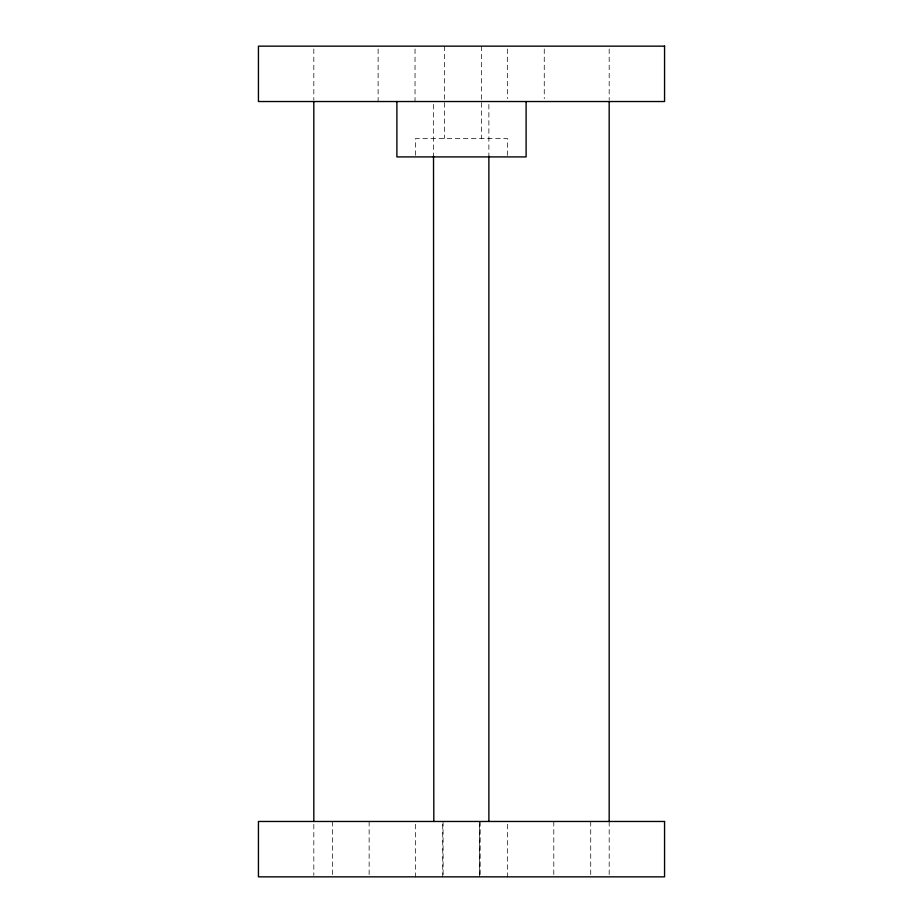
<?xml version="1.0" encoding="UTF-8"?>
<svg xmlns="http://www.w3.org/2000/svg" width="923" height="923" viewBox="0 0 923 923"><rect width="100%" height="100%" fill="white"/><g stroke="black" fill="none" stroke-linecap="round" stroke-linejoin="round"><path stroke-width="0.69" stroke-dasharray="4.62 3.46" d="M433.498 104.414L433.522 156.241M609.18 48.988L609.18 100.111M609.18 821.47L609.18 875.431M590.72 821.47L590.72 875.431M553.8 821.47L553.8 875.431M544.258 48.988L544.258 98.692M507.592 824.308L507.592 876.85M507.442 155.491L507.442 138.45L415.558 138.45L415.558 155.491M507.338 48.988L507.338 98.692M488.878 104.414L488.878 156.241M481.414 46.15L481.414 138.45M479.96 821.47L479.96 875.431M479.868 821.47L479.868 875.431M479.648 824.308L479.648 876.85M444.494 46.15L444.494 138.45M443.04 821.47L443.132 875.431M442.728 824.308L442.728 876.85M415.408 824.308L415.408 876.85M415.038 48.988L415.038 101.53M378.118 48.988L378.118 101.53M369.131 821.47L369.131 875.431M332.349 821.47L332.349 875.431M313.82 48.988L313.82 100.111M313.82 824.308L313.82 875.431"/><path stroke-width="1.38" d="M433.522 156.241L433.81 821.47M609.18 101.53L609.18 821.47M526.11 101.53L526.11 156.91L396.89 156.91L396.89 101.53M488.878 156.241L488.878 821.47M313.82 101.53L313.82 821.47M664.56 46.15L258.44 46.15L258.44 101.53L664.56 101.53L664.56 46.15M664.56 821.47L258.44 821.47L258.44 876.85L664.56 876.85L664.56 821.47"/></g></svg>
